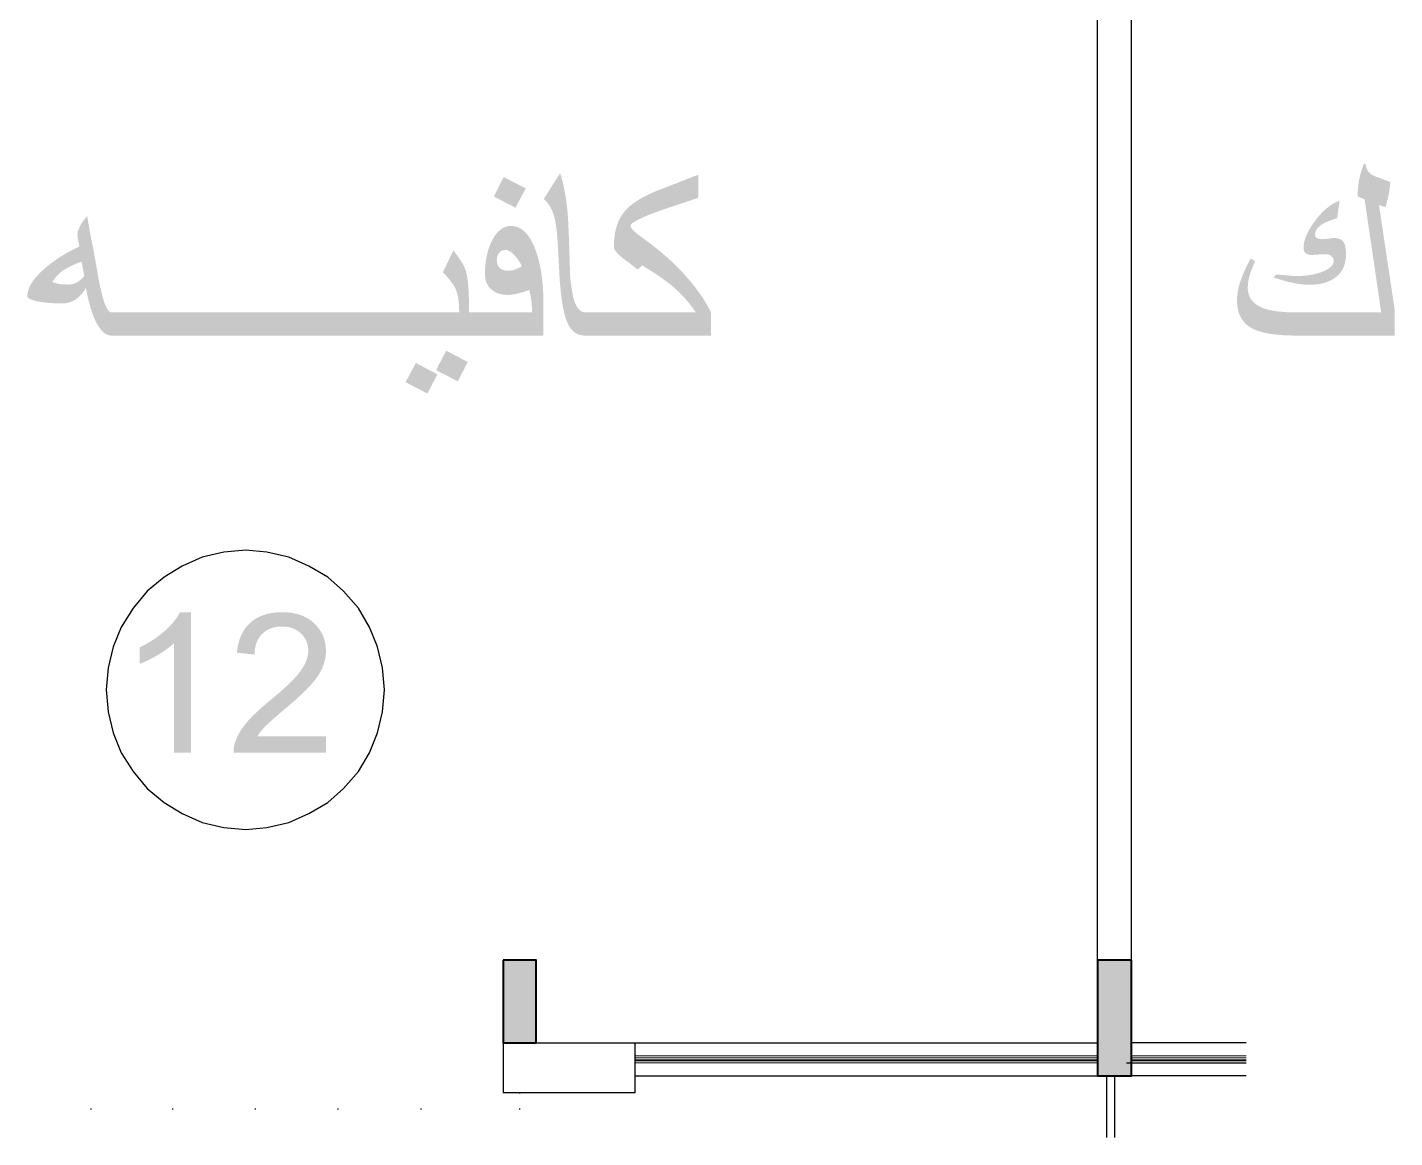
# Model space of a CAD drawing. Header units: metres. Extents: x -24.2 to 51.5, y -28.6 to 30.1.
# Drawn here: x 3.72 to 12, y -0.57 to 6.14 of the extents above; entities that cross this region are included whole.
import ezdxf

# ---------------------------------------------------------------- set-up
doc = ezdxf.new("R2010")
doc.units = ezdxf.units.M
for name, color, linetype in [('GF-BLACK', 250, 'Continuous'), ('GF-DIMS', 250, 'Continuous'), ('GF-LIGHTGRAY', 253, 'Continuous'), ('GF-PURPLE', 200, 'Continuous'), ('GF-RED', 1, 'Continuous'), ('GF-SOLID-BLACK', 250, 'Continuous'), ('GF-STEEL', 133, 'Continuous'), ('GF-TEXT-PDF', 200, 'Continuous'), ('GF-YELLOW', 2, 'Continuous')]:
    doc.layers.add(name, color=color, linetype=linetype)

msp = doc.modelspace()

# ---------------------------------------------------------------- hatches: boundary and pattern name
at = {"layer": 'GF-SOLID-BLACK', "true_color": 0x000000}
h = msp.add_hatch(color=250, dxfattribs=at)
h.dxf.hatch_style = 1
h.paths.add_polyline_path([(6.6017, 0.5009), (6.8068, 0.5009), (6.8068, -0.006), (6.6017, -0.006)])
h = msp.add_hatch(color=250, dxfattribs=at)
h.dxf.hatch_style = 1
h.paths.add_polyline_path([(10.1982, 0.5009), (10.4094, 0.5009), (10.4094, -0.2052), (10.1982, -0.2052)])
at = {"layer": 'GF-TEXT-PDF', "true_color": 0xff0000}
for points in [[(11.9969, 4.2797), (11.4032, 4.2797), (11.3874, 4.2798), (11.372, 4.2801), (11.3569, 4.2805), (11.3422, 4.281), (11.3279, 4.2817), (11.314, 4.2826), (11.3005, 4.2836), (11.2874, 4.2848), (11.2747, 4.2862), (11.2623, 4.2877), (11.2503, 4.2894), (11.2387, 4.2912), (11.2275, 4.2932), (11.2167, 4.2953), (11.2063, 4.2976), (11.1962, 4.3001), (11.1866, 4.3027), (11.1773, 4.3055), (11.1684, 4.3085), (11.1599, 4.3116), (11.1518, 4.3148), (11.144, 4.3183), (11.1367, 4.3218), (11.1297, 4.3256), (11.1217, 4.3304), (11.114, 4.3356), (11.1067, 4.341), (11.0998, 4.3468), (11.0933, 4.3529), (11.0872, 4.3593), (11.0815, 4.366), (11.0762, 4.373), (11.0712, 4.3804), (11.0667, 4.388), (11.0626, 4.396), (11.0588, 4.4043), (11.0555, 4.4128), (11.0525, 4.4218), (11.05, 4.431), (11.0478, 4.4405), (11.046, 4.4504), (11.0446, 4.4605), (11.0437, 4.471), (11.0431, 4.4818), (11.0429, 4.4929), (11.043, 4.5013), (11.0434, 4.5098), (11.044, 4.5185), (11.045, 4.5273), (11.0461, 4.5362), (11.0476, 4.5453), (11.0493, 4.5545), (11.0512, 4.5638), (11.0535, 4.5733), (11.0559, 4.5829), (11.0587, 4.5926), (11.0617, 4.6025), (11.065, 4.6125), (11.0685, 4.6226), (11.0723, 4.6328), (11.0764, 4.6432), (11.0807, 4.6538), (11.0828, 4.6587), (11.0852, 4.6643), (11.0881, 4.6706), (11.0914, 4.6776), (11.095, 4.6853), (11.099, 4.6937), (11.1034, 4.7028), (11.1082, 4.7126), (11.1134, 4.7231), (11.119, 4.7344), (11.1249, 4.7463), (11.1523, 4.7302), (11.1474, 4.719), (11.1429, 4.7083), (11.1387, 4.6981), (11.1349, 4.6884), (11.1313, 4.6791), (11.128, 4.6704), (11.1251, 4.6621), (11.1225, 4.6543), (11.1202, 4.6469), (11.1182, 4.6401), (11.1165, 4.6337), (11.1142, 4.6241), (11.1123, 4.6146), (11.1108, 4.6053), (11.1096, 4.5961), (11.1087, 4.587), (11.1082, 4.5781), (11.108, 4.5693), (11.1083, 4.5597), (11.1092, 4.5505), (11.1106, 4.5415), (11.1126, 4.5329), (11.1152, 4.5246), (11.1183, 4.5167), (11.122, 4.509), (11.1263, 4.5017), (11.1311, 4.4947), (11.1366, 4.488), (11.1426, 4.4817), (11.1491, 4.4757), (11.1563, 4.4699), (11.164, 4.4646), (11.1723, 4.4595), (11.1811, 4.4548), (11.1905, 4.4503), (11.2005, 4.4462), (11.2073, 4.4438), (11.2143, 4.4414), (11.2216, 4.4392), (11.2292, 4.4371), (11.2371, 4.4351), (11.2453, 4.4332), (11.2538, 4.4315), (11.2626, 4.4299), (11.2716, 4.4284), (11.281, 4.427), (11.2907, 4.4257), (11.3006, 4.4246), (11.3108, 4.4236), (11.3214, 4.4227), (11.3322, 4.4219), (11.3433, 4.4212), (11.3547, 4.4207), (11.3664, 4.4202), (11.3784, 4.4199), (11.3907, 4.4198), (11.4032, 4.4197), (11.9156, 4.4197), (11.8151, 5.1031), (11.7733, 5.1229), (11.7733, 5.1329), (11.7736, 5.1428), (11.774, 5.1526), (11.7745, 5.1622), (11.7752, 5.1717), (11.7761, 5.1812), (11.7772, 5.1905), (11.7784, 5.1997), (11.7797, 5.2088), (11.7812, 5.2177), (11.7829, 5.2266), (11.7849, 5.2362), (11.7872, 5.2458), (11.7896, 5.2554), (11.7922, 5.2649), (11.795, 5.2743), (11.798, 5.2837), (11.8012, 5.293), (11.8045, 5.3023), (11.8081, 5.3115), (11.8119, 5.3206), (11.8239, 5.3118), (11.8244, 5.3035), (11.8258, 5.2956), (11.8282, 5.2881), (11.8316, 5.2809), (11.8359, 5.2742), (11.8412, 5.2678), (11.8474, 5.2618), (11.8546, 5.2563), (11.8627, 5.251), (11.8718, 5.2462), (11.8818, 5.2418), (11.9687, 5.2096), (11.9686, 5.2014), (11.9683, 5.1929), (11.9677, 5.1842), (11.9669, 5.1753), (11.9659, 5.1662), (11.9646, 5.1569), (11.9631, 5.1473), (11.9614, 5.1376), (11.9595, 5.1276), (11.9572, 5.1166), (11.9548, 5.1061), (11.9525, 5.0963), (11.9501, 5.0872), (11.9478, 5.0786), (11.9454, 5.0707), (11.943, 5.0634), (11.9406, 5.0567), (11.902, 5.0697), (11.9969, 4.4377)], [(6.7385, 5.1702), (6.6758, 5.0536), (6.5455, 5.1211), (6.605, 5.2386)], [(7.2103, 4.2797), (7.0977, 4.2797), (7.0879, 4.2801), (7.0785, 4.2812), (7.0695, 4.283), (7.0608, 4.2856), (7.0524, 4.2889), (7.0445, 4.2929), (7.0369, 4.2976), (7.0296, 4.3031), (7.0227, 4.3093), (7.0162, 4.3163), (7.01, 4.3239), (7.0056, 4.3301), (7.0014, 4.3367), (6.9974, 4.3437), (6.9935, 4.3512), (6.9898, 4.3592), (6.9863, 4.3676), (6.9829, 4.3764), (6.9797, 4.3857), (6.9767, 4.3955), (6.9738, 4.4056), (6.9711, 4.4163), (6.9685, 4.4273), (6.9662, 4.4389), (6.9646, 4.447), (6.9631, 4.4553), (6.9616, 4.4638), (6.9602, 4.4726), (6.9588, 4.4815), (6.9575, 4.4906), (6.9561, 4.4999), (6.9548, 4.5094), (6.9536, 4.5191), (6.9524, 4.529), (6.9512, 4.5391), (6.9501, 4.5494), (6.949, 4.5599), (6.948, 4.5706), (6.9469, 4.5814), (6.946, 4.5925), (6.945, 4.6038), (6.9441, 4.6152), (6.9432, 4.6269), (6.9427, 4.6365), (6.9422, 4.6461), (6.9417, 4.6557), (6.9412, 4.6654), (6.9407, 4.675), (6.9402, 4.6847), (6.9396, 4.6945), (6.9391, 4.7042), (6.9386, 4.714), (6.9381, 4.7238), (6.9375, 4.7337), (6.937, 4.7435), (6.9365, 4.7534), (6.9359, 4.7633), (6.9354, 4.7733), (6.9348, 4.7833), (6.9343, 4.7932), (6.9337, 4.8033), (6.9332, 4.8133), (6.9325, 4.8259), (6.9317, 4.838), (6.931, 4.8497), (6.9302, 4.8611), (6.9293, 4.872), (6.9285, 4.8824), (6.9276, 4.8925), (6.9267, 4.9022), (6.9258, 4.9115), (6.9248, 4.9203), (6.9238, 4.9288), (6.9228, 4.9368), (6.9217, 4.9444), (6.9206, 4.9516), (6.9195, 4.9584), (6.9176, 4.9692), (6.9155, 4.9795), (6.9132, 4.9893), (6.9108, 4.9988), (6.9083, 5.0077), (6.9056, 5.0163), (6.9027, 5.0243), (6.8997, 5.032), (6.8966, 5.0392), (6.8925, 5.0476), (6.888, 5.0558), (6.8833, 5.0638), (6.8782, 5.0715), (6.8727, 5.079), (6.8669, 5.0863), (6.8608, 5.0933), (6.8543, 5.1001), (6.8475, 5.1067), (6.9465, 5.2627), (6.949, 5.2546), (6.9516, 5.2464), (6.954, 5.238), (6.9564, 5.2295), (6.9587, 5.2209), (6.961, 5.2121), (6.9632, 5.2032), (6.9653, 5.1942), (6.9674, 5.1851), (6.9694, 5.1758), (6.9713, 5.1664), (6.9732, 5.1568), (6.975, 5.1472), (6.9768, 5.1374), (6.9784, 5.1274), (6.9801, 5.1173), (6.9816, 5.1071), (6.9831, 5.0968), (6.9845, 5.0864), (6.9859, 5.0758), (6.9872, 5.065), (6.9884, 5.0542), (6.9896, 5.0432), (6.9907, 5.0321), (6.9914, 5.0247), (6.992, 5.0166), (6.9927, 5.0076), (6.9934, 4.9979), (6.9941, 4.9873), (6.9947, 4.976), (6.9954, 4.9639), (6.9961, 4.951), (6.9967, 4.9373), (6.9974, 4.9228), (6.9981, 4.9075), (6.9987, 4.8914), (6.9994, 4.8746), (7.0001, 4.8569), (7.0008, 4.8384), (7.0014, 4.8192), (7.0021, 4.7992), (7.0028, 4.7783), (7.0034, 4.7567), (7.0041, 4.7343), (7.0048, 4.7111), (7.0055, 4.6871), (7.0061, 4.6623), (7.0068, 4.6367), (7.0083, 4.6226), (7.0098, 4.6091), (7.0114, 4.5961), (7.0131, 4.5836), (7.0148, 4.5716), (7.0166, 4.5601), (7.0185, 4.5492), (7.0204, 4.5387), (7.0224, 4.5288), (7.0245, 4.5194), (7.0266, 4.5104), (7.0288, 4.5021), (7.0311, 4.4942), (7.0334, 4.4868), (7.0357, 4.48), (7.0382, 4.4736), (7.0407, 4.4678), (7.0433, 4.4625), (7.0459, 4.4577), (7.0486, 4.4535), (7.0551, 4.4445), (7.0618, 4.4369), (7.0687, 4.4307), (7.0757, 4.4259), (7.0828, 4.4225), (7.0902, 4.4204), (7.0977, 4.4197), (7.2103, 4.4197)], [(7.8603, 4.2797), (7.1548, 4.2797), (7.1548, 4.4197), (7.767, 4.4197), (7.7613, 4.4282), (7.7556, 4.4365), (7.7497, 4.4448), (7.7438, 4.4529), (7.7378, 4.4609), (7.7317, 4.4688), (7.7256, 4.4766), (7.7194, 4.4843), (7.713, 4.4919), (7.7066, 4.4993), (7.7002, 4.5067), (7.6936, 4.5139), (7.687, 4.5211), (7.6803, 4.5281), (7.6735, 4.535), (7.6666, 4.5418), (7.6596, 4.5485), (7.6526, 4.5551), (7.6455, 4.5616), (7.6383, 4.5679), (7.6322, 4.5732), (7.6259, 4.5785), (7.6194, 4.5839), (7.6127, 4.5892), (7.6059, 4.5947), (7.5989, 4.6001), (7.5917, 4.6056), (7.5844, 4.6111), (7.5769, 4.6167), (7.5691, 4.6222), (7.5613, 4.6279), (7.5532, 4.6335), (7.545, 4.6392), (7.5366, 4.6449), (7.528, 4.6507), (7.5192, 4.6565), (7.5103, 4.6623), (7.5012, 4.6682), (7.4919, 4.6741), (7.4824, 4.68), (7.4728, 4.686), (7.463, 4.692), (7.453, 4.6981), (7.4428, 4.7041), (7.4163, 4.6792), (7.3213, 4.7515), (7.3109, 4.7606), (7.3016, 4.7692), (7.2936, 4.7773), (7.2869, 4.785), (7.2813, 4.7923), (7.277, 4.799), (7.2739, 4.8054), (7.2721, 4.8112), (7.2715, 4.8166), (7.2716, 4.8281), (7.2719, 4.8393), (7.2725, 4.8503), (7.2733, 4.8611), (7.2744, 4.8717), (7.2757, 4.8821), (7.2772, 4.8923), (7.279, 4.9023), (7.281, 4.9121), (7.2832, 4.9217), (7.2857, 4.9311), (7.2884, 4.9402), (7.2913, 4.9492), (7.2945, 4.9579), (7.2979, 4.9665), (7.3015, 4.9748), (7.3054, 4.9829), (7.3095, 4.9909), (7.3138, 4.9986), (7.3184, 5.0061), (7.3232, 5.0134), (7.3282, 5.0205), (7.3335, 5.0274), (7.339, 5.034), (7.3444, 5.04), (7.3501, 5.046), (7.3561, 5.0519), (7.3625, 5.0578), (7.3691, 5.0636), (7.3761, 5.0694), (7.3834, 5.0751), (7.391, 5.0807), (7.3989, 5.0863), (7.4071, 5.0919), (7.4156, 5.0974), (7.4245, 5.1029), (7.4337, 5.1083), (7.4432, 5.1136), (7.453, 5.119), (7.4631, 5.1242), (7.4735, 5.1294), (7.4843, 5.1346), (7.4953, 5.1397), (7.5067, 5.1447), (7.5184, 5.1498), (7.5304, 5.1547), (7.5428, 5.1596), (7.5554, 5.1645), (7.7823, 5.2531), (7.7823, 5.1131), (7.6141, 5.0569), (7.6031, 5.0532), (7.5923, 5.0496), (7.5817, 5.046), (7.5714, 5.0425), (7.5613, 5.039), (7.5514, 5.0355), (7.5418, 5.0321), (7.5324, 5.0287), (7.5232, 5.0253), (7.5143, 5.022), (7.5057, 5.0187), (7.4972, 5.0154), (7.489, 5.0122), (7.4811, 5.009), (7.4734, 5.0058), (7.4659, 5.0027), (7.4587, 4.9996), (7.4517, 4.9966), (7.438, 4.9904), (7.4256, 4.9846), (7.4145, 4.9789), (7.4047, 4.9736), (7.3963, 4.9685), (7.3891, 4.9637), (7.3832, 4.9591), (7.3787, 4.9548), (7.3754, 4.9508), (7.3735, 4.9471), (7.3728, 4.9436), (7.3735, 4.9392), (7.3754, 4.9344), (7.3785, 4.929), (7.383, 4.9232), (7.3887, 4.9168), (7.3957, 4.91), (7.404, 4.9027), (7.4135, 4.8948), (7.4243, 4.8865), (7.4315, 4.8812), (7.4386, 4.8758), (7.4458, 4.8705), (7.4531, 4.8651), (7.4603, 4.8597), (7.4676, 4.8544), (7.4748, 4.849), (7.4821, 4.8437), (7.4895, 4.8383), (7.4996, 4.8306), (7.5096, 4.8229), (7.5195, 4.8151), (7.5293, 4.8073), (7.539, 4.7994), (7.5486, 4.7916), (7.5581, 4.7837), (7.5675, 4.7757), (7.5767, 4.7678), (7.5859, 4.7598), (7.5949, 4.7518), (7.6039, 4.7437), (7.6127, 4.7356), (7.6214, 4.7275), (7.63, 4.7194), (7.6385, 4.7112), (7.6469, 4.703), (7.6552, 4.6947), (7.6634, 4.6865), (7.6715, 4.6782), (7.6794, 4.6698), (7.6873, 4.6615), (7.695, 4.6531), (7.7026, 4.6447), (7.7107, 4.6356), (7.7187, 4.6265), (7.7266, 4.6174), (7.7343, 4.6083), (7.7418, 4.5991), (7.7493, 4.5899), (7.7566, 4.5807), (7.7638, 4.5715), (7.7708, 4.5622), (7.7777, 4.5529), (7.7845, 4.5436), (7.7911, 4.5342), (7.7976, 4.5248), (7.804, 4.5154), (7.8102, 4.506), (7.8163, 4.4965), (7.8223, 4.487), (7.8281, 4.4775), (7.8338, 4.4679), (7.8394, 4.4583), (7.8448, 4.4487), (7.8501, 4.4391), (7.8553, 4.4294), (7.8603, 4.4197)], [(11.7025, 4.7718), (11.7022, 4.7609), (11.7016, 4.7504), (11.7004, 4.7402), (11.6988, 4.7303), (11.6967, 4.7207), (11.6942, 4.7114), (11.6912, 4.7024), (11.6878, 4.6937), (11.6839, 4.6853), (11.6795, 4.6773), (11.6747, 4.6695), (11.6694, 4.6621), (11.6637, 4.6549), (11.6575, 4.6481), (11.6509, 4.6416), (11.6437, 4.6354), (11.6371, 4.6302), (11.6301, 4.6252), (11.6229, 4.6206), (11.6153, 4.6163), (11.6075, 4.6123), (11.5993, 4.6085), (11.5909, 4.6051), (11.5822, 4.602), (11.5732, 4.5991), (11.5639, 4.5966), (11.5543, 4.5943), (11.5444, 4.5924), (11.5342, 4.5907), (11.5237, 4.5894), (11.5129, 4.5884), (11.5019, 4.5876), (11.4905, 4.5872), (11.4788, 4.587), (11.4698, 4.5871), (11.4607, 4.5875), (11.4513, 4.588), (11.4418, 4.5889), (11.4321, 4.5899), (11.4222, 4.5911), (11.4122, 4.5926), (11.4019, 4.5944), (11.3916, 4.5963), (11.381, 4.5985), (11.3703, 4.6009), (11.364, 4.6023), (11.3572, 4.604), (11.35, 4.6058), (11.3424, 4.6079), (11.3342, 4.6101), (11.3256, 4.6125), (11.3165, 4.6152), (11.307, 4.618), (11.297, 4.621), (11.2865, 4.6242), (11.2755, 4.6275), (11.2641, 4.6311), (11.2777, 4.6481), (11.2858, 4.6481), (11.2945, 4.6478), (11.3038, 4.6473), (11.3138, 4.6466), (11.3244, 4.6457), (11.3395, 4.6444), (11.3532, 4.6433), (11.3653, 4.6423), (11.3759, 4.6415), (11.385, 4.6409), (11.3926, 4.6405), (11.3987, 4.6402), (11.4032, 4.6401), (11.414, 4.6402), (11.4246, 4.6405), (11.4351, 4.6409), (11.4453, 4.6416), (11.4554, 4.6424), (11.4653, 4.6435), (11.475, 4.6447), (11.4845, 4.6461), (11.4939, 4.6477), (11.503, 4.6494), (11.512, 4.6514), (11.5208, 4.6535), (11.5294, 4.6559), (11.5379, 4.6584), (11.5461, 4.6611), (11.5542, 4.664), (11.5621, 4.6671), (11.5736, 4.672), (11.584, 4.6772), (11.5934, 4.6825), (11.6016, 4.688), (11.6087, 4.6936), (11.6148, 4.6994), (11.6197, 4.7054), (11.6235, 4.7116), (11.6263, 4.7179), (11.6279, 4.7244), (11.6285, 4.731), (11.6276, 4.7391), (11.625, 4.7467), (11.6208, 4.7536), (11.6148, 4.76), (11.6077, 4.7652), (11.5999, 4.769), (11.5916, 4.7713), (11.5826, 4.772), (11.5728, 4.772), (11.5641, 4.7718), (11.5567, 4.7716), (11.5504, 4.7712), (11.4941, 4.7672), (11.4845, 4.7679), (11.4755, 4.7698), (11.4674, 4.7731), (11.4599, 4.7777), (11.4549, 4.7825), (11.4509, 4.7884), (11.4481, 4.7955), (11.4464, 4.8037), (11.4459, 4.8132), (11.4461, 4.8204), (11.4466, 4.8277), (11.4476, 4.8352), (11.449, 4.8429), (11.4507, 4.8506), (11.4529, 4.8586), (11.4554, 4.8667), (11.4583, 4.8749), (11.4617, 4.8833), (11.4654, 4.8918), (11.4695, 4.9005), (11.4739, 4.9093), (11.4788, 4.9183), (11.4841, 4.9274), (11.4897, 4.9367), (11.4958, 4.9461), (11.5022, 4.9557), (11.509, 4.9654), (11.5163, 4.9752), (11.5233, 4.9845), (11.5304, 4.9934), (11.5375, 5.002), (11.5447, 5.0102), (11.5519, 5.0181), (11.5591, 5.0257), (11.5664, 5.0329), (11.5737, 5.0397), (11.581, 5.0463), (11.5883, 5.0524), (11.5957, 5.0583), (11.6032, 5.0638), (11.6106, 5.0689), (11.6181, 5.0737), (11.6257, 5.0782), (11.6332, 5.0823), (11.6408, 5.0861), (11.6485, 5.0895), (11.6562, 5.0926), (11.6639, 5.0954), (11.6486, 4.9892), (11.6377, 4.9861), (11.6274, 4.983), (11.6176, 4.9798), (11.6083, 4.9766), (11.5995, 4.9733), (11.5912, 4.97), (11.5835, 4.9666), (11.5762, 4.9632), (11.5695, 4.9597), (11.5633, 4.9562), (11.5541, 4.9505), (11.5459, 4.9445), (11.5387, 4.9383), (11.5324, 4.9319), (11.5271, 4.9253), (11.5228, 4.9184), (11.5194, 4.9113), (11.517, 4.904), (11.5155, 4.8964), (11.515, 4.8887), (11.5165, 4.8804), (11.5208, 4.8738), (11.5279, 4.869), (11.5346, 4.8663), (11.5418, 4.8644), (11.5495, 4.8633), (11.5577, 4.8629), (11.567, 4.8631), (11.5756, 4.8636), (11.5834, 4.8645), (11.6269, 4.8702), (11.6383, 4.8697), (11.6487, 4.8684), (11.6581, 4.8662), (11.6665, 4.863), (11.6739, 4.859), (11.6802, 4.8542), (11.6856, 4.8484), (11.6891, 4.8431), (11.6922, 4.8371), (11.695, 4.8302), (11.6973, 4.8225), (11.6991, 4.814), (11.7006, 4.8046), (11.7016, 4.7945), (11.7023, 4.7835)], [(6.3943, 4.2797), (5.9358, 4.2797), (5.9358, 4.4197), (6.3355, 4.4197), (6.3354, 4.4321), (6.3351, 4.444), (6.3346, 4.4556), (6.3339, 4.4668), (6.333, 4.4776), (6.3319, 4.488), (6.3306, 4.498), (6.3291, 4.5076), (6.3274, 4.5167), (6.3255, 4.5255), (6.3234, 4.5339), (6.3211, 4.5419), (6.3186, 4.5495), (6.3159, 4.5567), (6.313, 4.5635), (6.3104, 4.569), (6.3072, 4.5748), (6.3036, 4.581), (6.2993, 4.5876), (6.2946, 4.5945), (6.2893, 4.6017), (6.2835, 4.6093), (6.2771, 4.6173), (6.2703, 4.6257), (6.2628, 4.6344), (6.2549, 4.6434), (6.2464, 4.6529), (6.2374, 4.6626), (6.3001, 4.7945), (6.3082, 4.7843), (6.3158, 4.7743), (6.323, 4.7647), (6.3297, 4.7554), (6.336, 4.7464), (6.3418, 4.7378), (6.3472, 4.7295), (6.3521, 4.7215), (6.3567, 4.7139), (6.3607, 4.7065), (6.3643, 4.6995), (6.3675, 4.6929), (6.3702, 4.6865), (6.3725, 4.6805), (6.3746, 4.6744), (6.3765, 4.668), (6.3783, 4.6612), (6.38, 4.654), (6.3816, 4.6465), (6.3832, 4.6385), (6.3846, 4.6303), (6.3859, 4.6216), (6.3872, 4.6126), (6.3883, 4.6032), (6.3893, 4.5935), (6.3903, 4.5833), (6.3911, 4.5729), (6.3918, 4.562), (6.3925, 4.5508), (6.393, 4.5392), (6.3935, 4.5272), (6.3938, 4.5149), (6.3941, 4.5022), (6.3942, 4.4891), (6.3943, 4.4757)], [(4.5506, 4.2797), (4.2883, 4.2797), (4.2883, 4.4197), (4.5506, 4.4197)], [(4.7483, 4.2797), (4.486, 4.2797), (4.486, 4.4197), (4.7483, 4.4197)], [(4.9624, 4.2797), (4.7002, 4.2797), (4.7002, 4.4197), (4.9624, 4.4197)], [(5.1601, 4.2797), (4.8979, 4.2797), (4.8979, 4.4197), (5.1601, 4.4197)], [(5.3743, 4.2797), (5.112, 4.2797), (5.112, 4.4197), (5.3743, 4.4197)], [(5.572, 4.2797), (5.3097, 4.2797), (5.3097, 4.4197), (5.572, 4.4197)], [(5.7861, 4.2797), (5.5239, 4.2797), (5.5239, 4.4197), (5.7861, 4.4197)], [(5.9838, 4.2797), (5.7216, 4.2797), (5.7216, 4.4197), (5.9838, 4.4197)], [(6.0003, 4.2797), (5.7381, 4.2797), (5.7381, 4.4197), (6.0003, 4.4197)], [(6.387, 4.1202), (6.3275, 4.003), (6.1956, 4.0709), (6.2567, 4.188)], [(6.2036, 4.0446), (6.1433, 3.929), (6.0106, 3.9977), (6.0733, 4.114)]]:
    msp.add_hatch(color=1, dxfattribs=at).paths.add_polyline_path(points)
h = msp.add_hatch(color=1, dxfattribs=at)
h.paths.add_polyline_path([(4.3471, 4.2797), (4.232, 4.2797), (4.2249, 4.2801), (4.2178, 4.2813), (4.2108, 4.2832), (4.2039, 4.2859), (4.1972, 4.2894), (4.1905, 4.2936), (4.184, 4.2987), (4.1775, 4.3045), (4.1712, 4.311), (4.165, 4.3184), (4.1589, 4.3265), (4.1529, 4.3354), (4.147, 4.3451), (4.1412, 4.3555), (4.1355, 4.3667), (4.1299, 4.3787), (4.1266, 4.3862), (4.1234, 4.3939), (4.1203, 4.4018), (4.1172, 4.41), (4.1142, 4.4183), (4.1113, 4.4269), (4.1084, 4.4357), (4.1056, 4.4447), (4.1028, 4.4539), (4.1001, 4.4633), (4.0975, 4.473), (4.0949, 4.4828), (4.0924, 4.4929), (4.09, 4.5032), (4.0877, 4.5137), (4.0854, 4.5244), (4.0831, 4.5353), (4.0809, 4.5464), (4.0788, 4.5578), (4.0768, 4.5693), (4.0718, 4.5605), (4.0666, 4.5521), (4.0612, 4.5441), (4.0554, 4.5365), (4.0494, 4.5293), (4.0432, 4.5225), (4.0367, 4.5161), (4.0299, 4.5101), (4.0229, 4.5045), (4.0157, 4.4993), (4.0074, 4.4941), (3.999, 4.4895), (3.9905, 4.4855), (3.982, 4.4821), (3.9733, 4.4793), (3.9645, 4.4772), (3.9557, 4.4756), (3.9467, 4.4747), (3.9376, 4.4744), (3.9262, 4.4744), (3.915, 4.4746), (3.904, 4.4748), (3.8933, 4.4752), (3.8828, 4.4756), (3.8726, 4.4762), (3.8626, 4.4768), (3.8529, 4.4775), (3.8434, 4.4783), (3.8341, 4.4793), (3.8251, 4.4803), (3.8163, 4.4814), (3.8078, 4.4826), (3.7995, 4.4839), (3.7914, 4.4854), (3.7836, 4.4869), (3.7692, 4.4901), (3.7567, 4.4935), (3.7461, 4.4972), (3.7374, 4.501), (3.7307, 4.5051), (3.7259, 4.5094), (3.723, 4.5139), (3.7221, 4.5186), (3.7223, 4.526), (3.7231, 4.5334), (3.7243, 4.5409), (3.726, 4.5484), (3.7283, 4.5561), (3.731, 4.5638), (3.7343, 4.5716), (3.738, 4.5795), (3.7423, 4.5875), (3.747, 4.5956), (3.7523, 4.6037), (3.758, 4.612), (3.7642, 4.6203), (3.771, 4.6287), (3.7782, 4.6371), (3.7859, 4.6457), (3.7942, 4.6543), (3.8029, 4.6631), (3.8121, 4.6719), (3.8197, 4.6788), (3.8275, 4.6857), (3.8354, 4.6926), (3.8434, 4.6993), (3.8516, 4.706), (3.86, 4.7126), (3.8685, 4.7191), (3.8772, 4.7256), (3.8861, 4.7319), (3.895, 4.7382), (3.9042, 4.7445), (3.9135, 4.7506), (3.923, 4.7567), (3.9326, 4.7627), (3.9424, 4.7686), (3.9523, 4.7745), (3.9624, 4.7803), (3.9726, 4.786), (3.983, 4.7916), (3.9936, 4.7972), (4.0043, 4.8027), (4.0152, 4.8081), (4.0262, 4.8134), (4.0374, 4.8187), (4.0363, 4.8232), (4.0349, 4.8303), (4.0329, 4.8401), (4.0305, 4.8525), (4.0283, 4.8648), (4.0266, 4.8746), (4.0256, 4.8817), (4.0253, 4.8863), (4.0257, 4.8942), (4.0268, 4.9024), (4.0287, 4.9109), (4.0314, 4.9196), (4.0348, 4.9286), (4.0389, 4.9379), (4.0438, 4.9474), (4.0484, 4.9552), (4.0533, 4.9631), (4.0587, 4.9711), (4.0644, 4.9792), (4.0706, 4.9873), (4.0771, 4.9955), (4.084, 5.0037), (4.0856, 4.9938), (4.0873, 4.9839), (4.0889, 4.9741), (4.0905, 4.9643), (4.0922, 4.9546), (4.0938, 4.945), (4.0955, 4.9354), (4.0972, 4.926), (4.0988, 4.9165), (4.1005, 4.9072), (4.1022, 4.8978), (4.104, 4.8884), (4.1058, 4.8789), (4.1077, 4.8693), (4.1097, 4.8597), (4.1117, 4.85), (4.1137, 4.8403), (4.1158, 4.8305), (4.118, 4.8206), (4.1202, 4.8106), (4.1444, 4.6723), (4.1466, 4.6598), (4.1488, 4.6476), (4.151, 4.6359), (4.1531, 4.6245), (4.1552, 4.6134), (4.1573, 4.6027), (4.1594, 4.5924), (4.1614, 4.5825), (4.1635, 4.5729), (4.1655, 4.5637), (4.1674, 4.5549), (4.1694, 4.5464), (4.1713, 4.5383), (4.1732, 4.5306), (4.1751, 4.5232), (4.1769, 4.5162), (4.1788, 4.5096), (4.1806, 4.5034), (4.1851, 4.4888), (4.1897, 4.4757), (4.1943, 4.4639), (4.1989, 4.4536), (4.2036, 4.4446), (4.2082, 4.437), (4.2129, 4.4308), (4.2177, 4.4259), (4.2224, 4.4225), (4.2272, 4.4204), (4.232, 4.4197), (4.3471, 4.4197)])
h.paths.add_polyline_path([(4.0663, 4.6393), (4.0511, 4.727), (4.0405, 4.7231), (4.0302, 4.7193), (4.0203, 4.7154), (4.0108, 4.7114), (4.0016, 4.7075), (3.9928, 4.7035), (3.9843, 4.6995), (3.9762, 4.6955), (3.9684, 4.6915), (3.961, 4.6874), (3.9539, 4.6833), (3.9472, 4.6792), (3.9409, 4.6751), (3.9329, 4.6695), (3.9253, 4.6636), (3.9179, 4.6574), (3.9107, 4.6508), (3.9038, 4.6438), (3.8972, 4.6365), (3.8908, 4.6289), (3.8847, 4.6209), (3.8789, 4.6126), (3.8733, 4.6039), (3.8803, 4.6011), (3.8877, 4.5986), (3.8956, 4.5964), (3.9039, 4.5944), (3.9127, 4.5926), (3.9195, 4.5916), (3.9269, 4.5907), (3.9351, 4.5899), (3.944, 4.5894), (3.9535, 4.589), (3.9637, 4.5887), (3.9746, 4.5886), (3.9826, 4.589), (3.9906, 4.59), (3.9985, 4.5918), (4.0063, 4.5943), (4.014, 4.5974), (4.0217, 4.6013), (4.0293, 4.6059), (4.0368, 4.6111), (4.0443, 4.6171), (4.0517, 4.6238), (4.0591, 4.6312)])
h = msp.add_hatch(color=1, dxfattribs=at)
h.paths.add_polyline_path([(6.8447, 4.2797), (6.3476, 4.2797), (6.3476, 4.4197), (6.7763, 4.4197), (6.7763, 4.4299), (6.776, 4.4401), (6.7756, 4.4502), (6.775, 4.4601), (6.7742, 4.47), (6.7732, 4.4798), (6.7721, 4.4895), (6.7708, 4.4991), (6.7694, 4.5086), (6.7677, 4.518), (6.7659, 4.5274), (6.7639, 4.5366), (6.7618, 4.5458), (6.7595, 4.5548), (6.7479, 4.5511), (6.7371, 4.5477), (6.7272, 4.5446), (6.718, 4.5418), (6.7096, 4.5394), (6.7019, 4.5373), (6.6951, 4.5355), (6.6847, 4.533), (6.6747, 4.5308), (6.665, 4.529), (6.6557, 4.5277), (6.6468, 4.5267), (6.6382, 4.5261), (6.6299, 4.5259), (6.6195, 4.5261), (6.6093, 4.5269), (6.5995, 4.5281), (6.5901, 4.5298), (6.5811, 4.532), (6.5724, 4.5348), (6.564, 4.538), (6.556, 4.5417), (6.5484, 4.5458), (6.5411, 4.5505), (6.5342, 4.5557), (6.5274, 4.5615), (6.5212, 4.5678), (6.5156, 4.5745), (6.5105, 4.5816), (6.5061, 4.5891), (6.5023, 4.597), (6.499, 4.6053), (6.4963, 4.6141), (6.4943, 4.6233), (6.4928, 4.6328), (6.4919, 4.6428), (6.4916, 4.6532), (6.4917, 4.6638), (6.492, 4.6743), (6.4924, 4.6847), (6.4931, 4.6949), (6.4939, 4.705), (6.4949, 4.7149), (6.4961, 4.7248), (6.4974, 4.7345), (6.499, 4.7441), (6.5007, 4.7535), (6.5026, 4.7628), (6.5047, 4.772), (6.507, 4.7811), (6.5095, 4.7901), (6.5121, 4.7989), (6.5149, 4.8076), (6.518, 4.8161), (6.5211, 4.8245), (6.5245, 4.8328), (6.5281, 4.841), (6.5318, 4.8491), (6.5372, 4.8597), (6.5428, 4.8698), (6.5486, 4.8792), (6.5545, 4.8879), (6.5607, 4.896), (6.567, 4.9034), (6.5735, 4.9102), (6.5803, 4.9164), (6.5872, 4.9219), (6.5943, 4.9267), (6.6016, 4.9309), (6.609, 4.9345), (6.6167, 4.9374), (6.6246, 4.9396), (6.6326, 4.9413), (6.6408, 4.9422), (6.6493, 4.9426), (6.6574, 4.9423), (6.6653, 4.9415), (6.6731, 4.9402), (6.6807, 4.9383), (6.6882, 4.9359), (6.6955, 4.9329), (6.7027, 4.9295), (6.7097, 4.9254), (6.7165, 4.9209), (6.7232, 4.9158), (6.7298, 4.9102), (6.7361, 4.9041), (6.7424, 4.8974), (6.7484, 4.8902), (6.7543, 4.8824), (6.7601, 4.8741), (6.7657, 4.8653), (6.7711, 4.8559), (6.7764, 4.846), (6.7815, 4.8356), (6.7865, 4.8246), (6.7913, 4.8131), (6.796, 4.8011), (6.8005, 4.7885), (6.8041, 4.7778), (6.8075, 4.767), (6.8109, 4.756), (6.814, 4.7448), (6.817, 4.7335), (6.8198, 4.7221), (6.8225, 4.7105), (6.8251, 4.6987), (6.8274, 4.6868), (6.8297, 4.6747), (6.8317, 4.6624), (6.8337, 4.6501), (6.8354, 4.6375), (6.837, 4.6248), (6.8385, 4.612), (6.8398, 4.599), (6.841, 4.5858), (6.842, 4.5725), (6.8428, 4.559), (6.8435, 4.5454), (6.844, 4.5316), (6.8444, 4.5177), (6.8446, 4.5036), (6.8447, 4.4894)])
h.paths.add_polyline_path([(6.7136, 4.6988), (6.7101, 4.7071), (6.7061, 4.7154), (6.7014, 4.7238), (6.6963, 4.7322), (6.6905, 4.7406), (6.6843, 4.7491), (6.6774, 4.7575), (6.6699, 4.766), (6.6626, 4.7734), (6.6552, 4.7799), (6.648, 4.7854), (6.6409, 4.7898), (6.6338, 4.7933), (6.6268, 4.7958), (6.6199, 4.7973), (6.6131, 4.7978), (6.6047, 4.797), (6.5969, 4.7949), (6.5897, 4.7913), (6.5832, 4.7862), (6.5773, 4.7797), (6.5722, 4.7722), (6.5683, 4.7641), (6.5654, 4.7555), (6.5637, 4.7463), (6.5632, 4.7366), (6.5636, 4.7271), (6.5649, 4.7184), (6.567, 4.7104), (6.5699, 4.7031), (6.5737, 4.6967), (6.5783, 4.6909), (6.5837, 4.686), (6.59, 4.6818), (6.5971, 4.6784), (6.6051, 4.6757), (6.6139, 4.6738), (6.6235, 4.6727), (6.634, 4.6723), (6.6415, 4.6726), (6.6492, 4.6734), (6.657, 4.6749), (6.6651, 4.6769), (6.6734, 4.6795), (6.6817, 4.6826), (6.6899, 4.6861), (6.6979, 4.6899), (6.7058, 4.6942)])
at = {"layer": 'GF-TEXT-PDF', "true_color": 0xbf00ff}
for points in [[(4.7131, 1.7559), (4.6091, 1.7559), (4.6091, 2.4183), (4.6032, 2.4128), (4.597, 2.4073), (4.5906, 2.4018), (4.5838, 2.3963), (4.5768, 2.3908), (4.5695, 2.3853), (4.5619, 2.3798), (4.5541, 2.3743), (4.5459, 2.3687), (4.5375, 2.3632), (4.5288, 2.3577), (4.5199, 2.3522), (4.5107, 2.3467), (4.5014, 2.3413), (4.4922, 2.3361), (4.4832, 2.3311), (4.4743, 2.3264), (4.4656, 2.3218), (4.4571, 2.3175), (4.4486, 2.3133), (4.4404, 2.3094), (4.4322, 2.3057), (4.4243, 2.3022), (4.4164, 2.2989), (4.4088, 2.2959), (4.4012, 2.293), (4.4012, 2.3935), (4.4103, 2.3979), (4.4193, 2.4023), (4.4282, 2.4069), (4.437, 2.4115), (4.4456, 2.4163), (4.4541, 2.4211), (4.4625, 2.4261), (4.4708, 2.4311), (4.4789, 2.4362), (4.4869, 2.4415), (4.4948, 2.4468), (4.5026, 2.4522), (4.5103, 2.4577), (4.5178, 2.4633), (4.5252, 2.469), (4.5325, 2.4748), (4.5397, 2.4807), (4.5468, 2.4867), (4.5537, 2.4928), (4.5622, 2.5006), (4.5704, 2.5083), (4.5783, 2.516), (4.5858, 2.5237), (4.593, 2.5313), (4.5998, 2.5389), (4.6063, 2.5465), (4.6124, 2.5541), (4.6183, 2.5616), (4.6238, 2.5691), (4.6289, 2.5765), (4.6337, 2.5839), (4.6382, 2.5913), (4.6423, 2.5987), (4.6461, 2.606), (4.7131, 2.606)], [(5.5302, 1.8558), (5.5302, 1.7559), (4.9706, 1.7559), (4.9705, 1.7653), (4.9709, 1.7745), (4.9717, 1.7837), (4.973, 1.7927), (4.9748, 1.8017), (4.977, 1.8106), (4.9796, 1.8194), (4.9827, 1.8281), (4.9859, 1.8362), (4.9893, 1.8444), (4.993, 1.8525), (4.997, 1.8606), (5.0012, 1.8687), (5.0057, 1.8767), (5.0105, 1.8848), (5.0155, 1.8928), (5.0208, 1.9008), (5.0263, 1.9088), (5.0321, 1.9168), (5.0382, 1.9247), (5.0445, 1.9327), (5.0511, 1.9406), (5.0562, 1.9465), (5.0615, 1.9525), (5.067, 1.9585), (5.0728, 1.9647), (5.0788, 1.971), (5.085, 1.9773), (5.0915, 1.9838), (5.0982, 1.9903), (5.1051, 1.997), (5.1123, 2.0037), (5.1197, 2.0106), (5.1273, 2.0175), (5.1351, 2.0245), (5.1432, 2.0317), (5.1516, 2.0389), (5.1601, 2.0462), (5.1689, 2.0536), (5.1779, 2.0611), (5.1871, 2.0687), (5.1985, 2.0781), (5.2095, 2.0873), (5.2203, 2.0963), (5.2307, 2.1051), (5.2408, 2.1138), (5.2506, 2.1224), (5.26, 2.1307), (5.2692, 2.1389), (5.2781, 2.147), (5.2866, 2.1548), (5.2949, 2.1625), (5.3028, 2.1701), (5.3104, 2.1775), (5.3177, 2.1847), (5.3247, 2.1917), (5.3314, 2.1986), (5.3378, 2.2054), (5.3438, 2.2119), (5.3496, 2.2183), (5.355, 2.2246), (5.3602, 2.2307), (5.365, 2.2366), (5.3695, 2.2423), (5.3737, 2.2479), (5.3804, 2.2573), (5.3866, 2.2666), (5.3922, 2.2759), (5.3974, 2.2851), (5.4021, 2.2942), (5.4064, 2.3032), (5.4101, 2.3122), (5.4133, 2.3211), (5.416, 2.3299), (5.4182, 2.3386), (5.42, 2.3473), (5.4212, 2.3559), (5.4219, 2.3644), (5.4222, 2.3728), (5.4219, 2.383), (5.421, 2.3929), (5.4194, 2.4025), (5.4173, 2.4118), (5.4145, 2.4209), (5.4111, 2.4297), (5.4072, 2.4383), (5.4026, 2.4466), (5.3973, 2.4546), (5.3915, 2.4623), (5.3851, 2.4698), (5.378, 2.477), (5.3711, 2.4833), (5.3638, 2.489), (5.3562, 2.4943), (5.3483, 2.4991), (5.3401, 2.5033), (5.3315, 2.5071), (5.3226, 2.5104), (5.3135, 2.5131), (5.304, 2.5154), (5.2942, 2.5171), (5.284, 2.5184), (5.2736, 2.5191), (5.2628, 2.5194), (5.2522, 2.5192), (5.242, 2.5185), (5.232, 2.5173), (5.2223, 2.5157), (5.213, 2.5136), (5.204, 2.5111), (5.1952, 2.5081), (5.1868, 2.5047), (5.1787, 2.5008), (5.1709, 2.4964), (5.1634, 2.4916), (5.1562, 2.4863), (5.1493, 2.4805), (5.1427, 2.4743), (5.1365, 2.4677), (5.1307, 2.4608), (5.1254, 2.4534), (5.1206, 2.4458), (5.1162, 2.4377), (5.1122, 2.4294), (5.1087, 2.4206), (5.1057, 2.4115), (5.1031, 2.4021), (5.101, 2.3923), (5.0993, 2.3822), (5.0981, 2.3717), (5.0974, 2.3608), (5.0971, 2.3496), (4.9902, 2.3606), (4.9913, 2.3714), (4.9927, 2.3819), (4.9943, 2.3922), (4.9962, 2.4023), (4.9983, 2.4121), (5.0007, 2.4217), (5.0033, 2.4311), (5.0062, 2.4402), (5.0093, 2.4491), (5.0127, 2.4577), (5.0163, 2.4662), (5.0202, 2.4743), (5.0244, 2.4823), (5.0287, 2.49), (5.0334, 2.4975), (5.0382, 2.5047), (5.0434, 2.5117), (5.0488, 2.5185), (5.0544, 2.525), (5.0603, 2.5313), (5.0664, 2.5374), (5.0728, 2.5432), (5.0794, 2.5488), (5.0862, 2.5541), (5.0932, 2.5592), (5.1005, 2.564), (5.1079, 2.5685), (5.1155, 2.5728), (5.1233, 2.5768), (5.1314, 2.5806), (5.1396, 2.5841), (5.148, 2.5873), (5.1567, 2.5903), (5.1655, 2.593), (5.1746, 2.5955), (5.1838, 2.5977), (5.1933, 2.5997), (5.2029, 2.6013), (5.2128, 2.6028), (5.2228, 2.6039), (5.2331, 2.6048), (5.2436, 2.6055), (5.2542, 2.6059), (5.2651, 2.606), (5.2761, 2.6059), (5.2868, 2.6055), (5.2974, 2.6048), (5.3077, 2.6038), (5.3179, 2.6025), (5.3278, 2.601), (5.3375, 2.5992), (5.347, 2.5971), (5.3563, 2.5947), (5.3654, 2.5921), (5.3743, 2.5891), (5.3829, 2.5859), (5.3914, 2.5824), (5.3996, 2.5786), (5.4076, 2.5746), (5.4155, 2.5703), (5.4231, 2.5657), (5.4305, 2.5608), (5.4377, 2.5556), (5.4447, 2.5502), (5.4514, 2.5444), (5.458, 2.5384), (5.4649, 2.5316), (5.4715, 2.5246), (5.4777, 2.5174), (5.4836, 2.5101), (5.4891, 2.5026), (5.4942, 2.495), (5.499, 2.4872), (5.5035, 2.4792), (5.5075, 2.471), (5.5113, 2.4628), (5.5146, 2.4543), (5.5177, 2.4457), (5.5203, 2.4369), (5.5226, 2.428), (5.5246, 2.4188), (5.5262, 2.4096), (5.5274, 2.4002), (5.5283, 2.3906), (5.5289, 2.3808), (5.529, 2.3709), (5.5289, 2.3617), (5.5283, 2.3525), (5.5275, 2.3433), (5.5263, 2.3342), (5.5247, 2.325), (5.5228, 2.316), (5.5206, 2.3069), (5.518, 2.2979), (5.5151, 2.2889), (5.5119, 2.2799), (5.5082, 2.271), (5.5049, 2.2634), (5.5012, 2.2557), (5.4972, 2.248), (5.4929, 2.2402), (5.4882, 2.2324), (5.4832, 2.2245), (5.4779, 2.2166), (5.4723, 2.2085), (5.4663, 2.2005), (5.46, 2.1923), (5.4534, 2.1841), (5.4465, 2.1759), (5.4392, 2.1675), (5.4347, 2.1625), (5.4299, 2.1573), (5.4249, 2.152), (5.4196, 2.1465), (5.414, 2.1408), (5.4082, 2.1349), (5.4021, 2.1289), (5.3957, 2.1227), (5.3891, 2.1164), (5.3822, 2.1098), (5.3751, 2.1031), (5.3676, 2.0963), (5.36, 2.0893), (5.352, 2.0821), (5.3438, 2.0747), (5.3353, 2.0672), (5.3266, 2.0595), (5.3176, 2.0516), (5.3083, 2.0436), (5.2988, 2.0354), (5.289, 2.027), (5.279, 2.0185), (5.2682, 2.0095), (5.2579, 2.0007), (5.248, 1.9924), (5.2387, 1.9844), (5.2297, 1.9767), (5.2213, 1.9694), (5.2133, 1.9625), (5.2058, 1.9558), (5.1987, 1.9496), (5.1921, 1.9437), (5.1859, 1.9381), (5.1803, 1.9329), (5.1751, 1.928), (5.1703, 1.9235), (5.166, 1.9193), (5.1622, 1.9155), (5.1588, 1.9121), (5.1523, 1.9051), (5.1461, 1.8981), (5.1402, 1.891), (5.1346, 1.884), (5.1292, 1.877), (5.1242, 1.8699), (5.1194, 1.8629), (5.115, 1.8558)]]:
    msp.add_hatch(color=200, dxfattribs=at).paths.add_polyline_path(points)

# ---------------------------------------------------------------- linework, layer by layer
at = {"layer": 'GF-BLACK', "lineweight": 25, "true_color": 0x000000}
for p, q in [((6.6017, 0), (6.6017, -0.3017)), ((6.6982, 0), (7.3982, 0)), ((7.3982, 0), (7.3982, -0.3017)), ((10.3732, -0.1207), (11.0973, -0.1207)), ((7.3982, -0.3017), (6.6017, -0.3017))]:
    msp.add_line(p, q, dxfattribs=at)
at = {"layer": 'GF-DIMS', "lineweight": 25, "true_color": 0x000000}
for p, q in [((10.1982, 0.5009), (10.1982, 13.9999)), ((10.4034, 0.5009), (10.4034, 13.9999))]:
    msp.add_line(p, q, dxfattribs=at)
at = {"layer": 'GF-LIGHTGRAY', "lineweight": 25, "true_color": 0x989898}
for p, q in [((7.3982, 0), (10.1982, 0)), ((11.0973, 0), (10.4034, 0)), ((7.3982, -0.1991), (10.1982, -0.1991)), ((11.0973, -0.1991), (10.4034, -0.1991))]:
    msp.add_line(p, q, dxfattribs=at)
at = {"layer": 'GF-PURPLE', "lineweight": 25, "true_color": 0xbf00ff}
msp.add_lwpolyline([(5.8836, 2.1362), (5.8715, 2.269), (5.8413, 2.3957), (5.7931, 2.5164), (5.7267, 2.631), (5.6362, 2.7336), (5.5396, 2.8181), (5.425, 2.8845), (5.3043, 2.9388), (5.1715, 2.9689), (5.0448, 2.981), (4.912, 2.9689), (4.7793, 2.9388), (4.6586, 2.8845), (4.55, 2.8181), (4.4474, 2.7336), (4.3629, 2.631), (4.2905, 2.5164), (4.2422, 2.3957), (4.212, 2.269), (4.2, 2.1362), (4.212, 2.0034), (4.2422, 1.8767), (4.2905, 1.756), (4.3629, 1.6414), (4.4474, 1.5388), (4.55, 1.4543), (4.6586, 1.3879), (4.7793, 1.3336), (4.912, 1.3034), (5.0448, 1.2914), (5.1715, 1.3034), (5.3043, 1.3336), (5.425, 1.3879), (5.5396, 1.4543), (5.6362, 1.5388), (5.7267, 1.6414), (5.7931, 1.756), (5.8413, 1.8767), (5.8715, 2.0034)], close=True, dxfattribs=at)
at = {"layer": 'GF-RED', "lineweight": 25, "true_color": 0xff0000}
for p, q in [((6.6982, -0.3017), (6.7043, -0.3017)), ((4.1034, -0.3983), (4.1095, -0.3983)), ((4.5982, -0.3983), (4.6043, -0.3983)), ((5.0991, -0.3983), (5.1051, -0.3983)), ((5.6, -0.3983), (5.606, -0.3983)), ((6.1008, -0.3983), (6.1068, -0.3983)), ((6.6982, -0.3983), (6.7043, -0.3983))]:
    msp.add_line(p, q, dxfattribs=at)
at = {"layer": 'GF-RED', "lineweight": 40, "true_color": 0xff0000}
for points in [[(6.6017, 0.5009), (6.6017, 0), (6.8008, 0), (6.8008, 0.5009)], [(10.4034, 0.5009), (10.1982, 0.5009), (10.1982, -0.1991), (10.4034, -0.1991)]]:
    msp.add_lwpolyline(points, close=True, dxfattribs=at)
at = {"layer": 'GF-STEEL', "lineweight": 13, "true_color": 0x5ca1b8}
for p, q in [((7.3982, -0.0784), (10.1982, -0.0784)), ((10.4034, -0.0784), (11.0973, -0.0784)), ((7.3982, -0.0905), (10.1982, -0.0905)), ((7.3982, -0.1026), (10.1982, -0.1026)), ((7.3982, -0.1086), (10.1982, -0.1086)), ((7.3982, -0.1207), (10.1982, -0.1207)), ((10.4034, -0.0905), (11.0973, -0.0905)), ((10.4034, -0.1026), (11.0973, -0.1026)), ((10.4034, -0.1086), (11.0973, -0.1086)), ((10.4034, -0.1207), (11.0973, -0.1207))]:
    msp.add_line(p, q, dxfattribs=at)
at = {"layer": 'GF-YELLOW', "lineweight": 25, "true_color": 0xffff00}
for p, q in [((10.2525, -0.1991), (10.2525, -0.5733)), ((10.3008, -0.1991), (10.3008, -0.5733))]:
    msp.add_line(p, q, dxfattribs=at)

doc.saveas('drawing.dxf')
